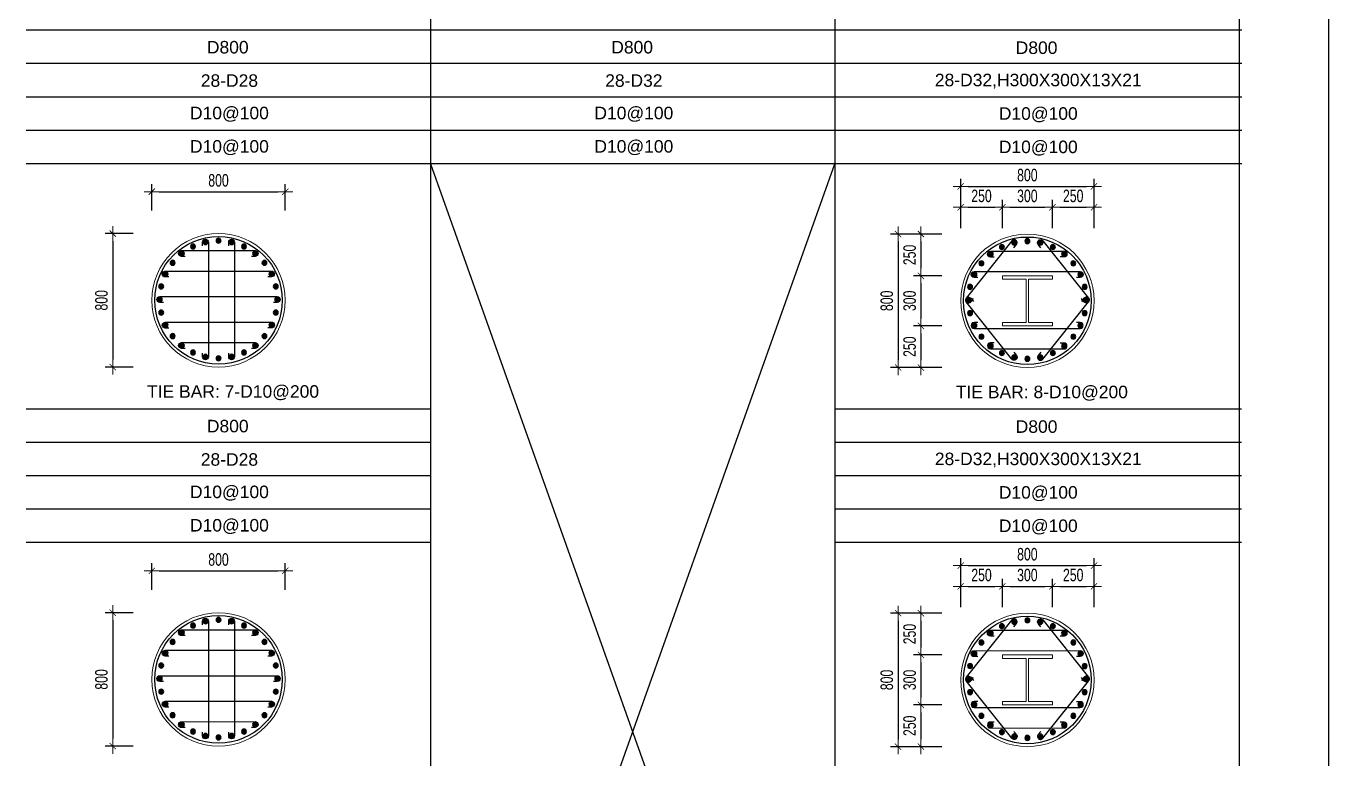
# Model space of a CAD drawing. Header units: millimetres. Extents: x 49323 to 538172, y -39336 to 181761.
# Drawn here: x 514763 to 522579, y 30389 to 34782 of the extents above; entities that cross this region are included whole.
import ezdxf
from ezdxf.enums import TextEntityAlignment as Align

# ---------------------------------------------------------------- set-up
doc = ezdxf.new("R2010")
doc.units = ezdxf.units.MM
doc.linetypes.add('CENTER2', pattern=[1.125, 0.75, -0.125, 0.125, -0.125])
doc.layers.get('Defpoints').update_dxf_attribs({"color": 151, "lineweight": 9})
for name, color, linetype in [('2', 2, 'Continuous'), ('A-ANNO-LEAD', 4, 'Continuous'), ('CEN', 1, 'CENTER2'), ('STL', 3, 'Continuous'), ('TIT1', 3, 'Continuous')]:
    doc.layers.add(name, color=color, linetype=linetype)
doc.layers.add('NDC_S_CONTINUOUS', color=3, linetype='Continuous', lineweight=20)
doc.layers.add('NDC_S_DIM', color=1, linetype='Continuous', lineweight=15)
doc.styles.add('NDC_ARIAL', font='arial.ttf', dxfattribs={"width": 0.85})
doc.styles.add('NDC_DIM', font='', dxfattribs={"width": 0.75})
doc.styles.get('NDC_DIM').set_extended_font_data('Dotum')
doc.dimstyles.new('NDC_dim_30', dxfattribs={"dimscale": 30, "dimtxt": 2.5, "dimasz": 1.5, "dimexe": 1.5, "dimexo": 2.5, "dimgap": 1, "dimtad": 1, "dimdec": 0, "dimzin": 0, "dimdsep": 46, "dimtxsty": 'NDC_DIM', "dimblk": 'DIMMARK', "dimcen": 0.09, "dimdle": 1.2, "dimclrd": 1, "dimclre": 1, "dimclrt": 3, "dimadec": 0, "dimazin": 0, "dimtfac": 1, "dimtdec": 0, "dimtix": 1, "dimtofl": 0, "dimtmove": 0, "dimatfit": 3, "dimfxl": 8, "dimfxlon": 1, "dimtolj": 1, "dimtzin": 0, "dimarcsym": 0})

# ---------------------------------------------------------------- blocks, each defined once
blk = doc.blocks.new('DIMMARK')
at = {"layer": 'NDC_S_DIM', "color": 1}
blk.add_line((-1.5, 0), (1, 0), dxfattribs=at)
at = {"layer": 'NDC_S_DIM', "color": 2, "const_width": 0.1}
blk.add_lwpolyline([(-0.42, -0.42), (0.42, 0.42)], dxfattribs=at)
blk = doc.blocks.new('*D2343')
at = {"layer": 'Defpoints', "color": 0, "ltscale": 40, "transparency": 16777216}
for p in [(516317.1, 33788.9), (515517.1, 33600.6), (516317.1, 33600.6)]:
    blk.add_point(p, dxfattribs=at)
at = {"layer": 'NDC_S_DIM', "color": 1, "lineweight": -2, "ltscale": 40, "transparency": 16777216}
for p, q in [((515517.1, 33675.6), (515517.1, 33833.9)), ((515562.1, 33788.9), (516272.1, 33788.9)), ((516317.1, 33675.6), (516317.1, 33833.9))]:
    blk.add_line(p, q, dxfattribs=at)
at = {"layer": 'NDC_S_DIM', "color": 1, "lineweight": -2, "ltscale": 40, "transparency": 16777216, "xscale": 45, "yscale": 45, "zscale": 45, "rotation": 180}
blk.add_blockref('DIMMARK', (515517.1, 33788.9), dxfattribs=at)
at = {"layer": 'NDC_S_DIM', "color": 1, "lineweight": -2, "ltscale": 40, "transparency": 16777216, "xscale": 45, "yscale": 45, "zscale": 45}
blk.add_blockref('DIMMARK', (516317.1, 33788.9), dxfattribs=at)
at = {"layer": 'NDC_S_DIM', "color": 3, "ltscale": 40, "transparency": 16777216, "insert": (515917.1, 33856.4), "char_height": 75, "attachment_point": 5, "style": 'NDC_DIM'}
blk.add_mtext('\\A1;800', dxfattribs=at)
blk = doc.blocks.new('*D2344')
at = {"layer": 'Defpoints', "color": 0, "ltscale": 40, "transparency": 16777216}
for p in [(515480, 33537.8), (515282.6, 32737.8), (515480, 32737.8)]:
    blk.add_point(p, dxfattribs=at)
at = {"layer": 'NDC_S_DIM', "color": 1, "lineweight": -2, "ltscale": 40, "transparency": 16777216}
for p, q in [((515405, 33537.8), (515237.6, 33537.8)), ((515282.6, 33492.8), (515282.6, 32782.8)), ((515405, 32737.8), (515237.6, 32737.8))]:
    blk.add_line(p, q, dxfattribs=at)
at = {"layer": 'NDC_S_DIM', "color": 1, "lineweight": -2, "ltscale": 40, "transparency": 16777216, "xscale": 45, "yscale": 45, "zscale": 45}
for p, rotation in [((515282.6, 33537.8), 90), ((515282.6, 32737.8), 270)]:
    blk.add_blockref('DIMMARK', p, dxfattribs=dict(at, rotation=rotation))
at = {"layer": 'NDC_S_DIM', "color": 3, "ltscale": 40, "transparency": 16777216, "insert": (515215.1, 33137.8), "char_height": 75, "attachment_point": 5, "rotation": 90, "style": 'NDC_DIM'}
blk.add_mtext('\\A1;800', dxfattribs=at)
blk = doc.blocks.new('8')
at = {"layer": '2'}
blk.add_hatch(color=256, dxfattribs=at).paths.add_polyline_path([(20, 0, 0.386127), (2, 20), (-2, 20, 0.386127), (-20, 0, 1)])
blk.add_circle((0, 0), 20, dxfattribs=at)
blk = doc.blocks.new('5')
at = {"layer": 'CEN', "rotation": 180}
blk.add_blockref('8', (0, 0), dxfattribs=at)
blk = doc.blocks.new('*U2339')
at = {"layer": 'STL', "xscale": -0.75, "yscale": 0.75, "zscale": 0.75, "rotation": 292.5000000000001}
blk.add_blockref('5', (0, 0), dxfattribs=at)
blk = doc.blocks.new('*U2337')
at = {"layer": 'NDC_S_DIM', "color": 0, "linetype": 'ByBlock', "lineweight": -2, "transparency": 16777216}
for p, rotation in [((-25527, 37966), 282.8571428571415), ((-25448.4, 37973.7), 269.9999999999987), ((-25370.1, 37963.8), 257.1428571428559), ((-25669.3, 37900), 308.571428571427), ((-25601.8, 37941), 295.7142857142843), ((-25296, 37936.7), 244.2857142857131), ((-25229.7, 37893.7), 231.4285714285703), ((-25725.9, 37844.9), 321.4285714285699), ((-25174.7, 37837.1), 218.5714285714274), ((-25768.8, 37778.7), 334.2857142857127), ((-25133.6, 37769.7), 205.7142857142847), ((-25796, 37704.6), 347.1428571428555), ((-25108.6, 37694.8), 192.8571428571419), ((-25100.9, 37616.2), 180), ((-25798.2, 37547.7), 12.8571428571428), ((-25110.9, 37537.9), 167.1428571428563), ((-25773.2, 37472.8), 25.71428571428561), ((-25138, 37463.8), 154.2857142857135), ((-25732.1, 37405.4), 38.57142857142841), ((-25677.1, 37348.8), 51.42857142857117), ((-25237.5, 37342.5), 128.5714285714279), ((-25180.9, 37397.6), 141.4285714285707), ((-25610.9, 37305.8), 64.28571428571395), ((-25536.7, 37278.7), 77.14285714285676), ((-25458.4, 37268.7), 89.99999999999955), ((-25379.8, 37276.5), 102.8571428571423), ((-25305, 37301.5), 115.7142857142852)]:
    blk.add_blockref('*U2339', p, dxfattribs=dict(at, rotation=rotation))
blk.add_blockref('*U2339', (-25805.9, 37626.2), dxfattribs=at)
blk = doc.blocks.new('*D2345')
at = {"layer": 'Defpoints', "color": 0, "ltscale": 40, "transparency": 16777216}
for p in [(516317.1, 31516.4), (515517.1, 31328.2), (516317.1, 31328.2)]:
    blk.add_point(p, dxfattribs=at)
at = {"layer": 'NDC_S_DIM', "color": 1, "lineweight": -2, "ltscale": 40, "transparency": 16777216}
for p, q in [((515517.1, 31403.2), (515517.1, 31561.4)), ((515562.1, 31516.4), (516272.1, 31516.4)), ((516317.1, 31403.2), (516317.1, 31561.4))]:
    blk.add_line(p, q, dxfattribs=at)
at = {"layer": 'NDC_S_DIM', "color": 1, "lineweight": -2, "ltscale": 40, "transparency": 16777216, "xscale": 45, "yscale": 45, "zscale": 45, "rotation": 180}
blk.add_blockref('DIMMARK', (515517.1, 31516.4), dxfattribs=at)
at = {"layer": 'NDC_S_DIM', "color": 1, "lineweight": -2, "ltscale": 40, "transparency": 16777216, "xscale": 45, "yscale": 45, "zscale": 45}
blk.add_blockref('DIMMARK', (516317.1, 31516.4), dxfattribs=at)
at = {"layer": 'NDC_S_DIM', "color": 3, "ltscale": 40, "transparency": 16777216, "insert": (515917.1, 31583.9), "char_height": 75, "attachment_point": 5, "style": 'NDC_DIM'}
blk.add_mtext('\\A1;800', dxfattribs=at)
blk = doc.blocks.new('*D2346')
at = {"layer": 'Defpoints', "color": 0, "ltscale": 40, "transparency": 16777216}
for p in [(515480, 31265.3), (515282.6, 30465.3), (515480, 30465.3)]:
    blk.add_point(p, dxfattribs=at)
at = {"layer": 'NDC_S_DIM', "color": 1, "lineweight": -2, "ltscale": 40, "transparency": 16777216}
for p, q in [((515405, 31265.3), (515237.6, 31265.3)), ((515282.6, 31220.3), (515282.6, 30510.3)), ((515405, 30465.3), (515237.6, 30465.3))]:
    blk.add_line(p, q, dxfattribs=at)
at = {"layer": 'NDC_S_DIM', "color": 1, "lineweight": -2, "ltscale": 40, "transparency": 16777216, "xscale": 45, "yscale": 45, "zscale": 45}
for p, rotation in [((515282.6, 31265.3), 90), ((515282.6, 30465.3), 270)]:
    blk.add_blockref('DIMMARK', p, dxfattribs=dict(at, rotation=rotation))
at = {"layer": 'NDC_S_DIM', "color": 3, "ltscale": 40, "transparency": 16777216, "insert": (515215.1, 30865.3), "char_height": 75, "attachment_point": 5, "rotation": 90, "style": 'NDC_DIM'}
blk.add_mtext('\\A1;800', dxfattribs=at)
blk = doc.blocks.new('*U2322')
at = {"layer": 'STL', "xscale": -0.75, "yscale": 0.75, "zscale": 0.75, "rotation": 292.5000000000001}
blk.add_blockref('5', (0, 0), dxfattribs=at)
blk = doc.blocks.new('*U2340')
at = {"layer": 'NDC_S_DIM', "color": 0, "linetype": 'ByBlock', "lineweight": -2, "transparency": 16777216}
for p, rotation in [((-25527, 37966), 282.8571428571415), ((-25448.4, 37973.7), 269.9999999999987), ((-25370.1, 37963.8), 257.1428571428559), ((-25669.3, 37900), 308.571428571427), ((-25601.8, 37941), 295.7142857142843), ((-25296, 37936.7), 244.2857142857131), ((-25229.7, 37893.7), 231.4285714285703), ((-25725.9, 37844.9), 321.4285714285699), ((-25174.7, 37837.1), 218.5714285714274), ((-25768.8, 37778.7), 334.2857142857127), ((-25133.6, 37769.7), 205.7142857142847), ((-25796, 37704.6), 347.1428571428555), ((-25108.6, 37694.8), 192.8571428571419), ((-25100.9, 37616.2), 180), ((-25798.2, 37547.7), 12.8571428571428), ((-25110.9, 37537.9), 167.1428571428563), ((-25773.2, 37472.8), 25.71428571428561), ((-25138, 37463.8), 154.2857142857135), ((-25732.1, 37405.4), 38.57142857142841), ((-25677.1, 37348.8), 51.42857142857117), ((-25237.5, 37342.5), 128.5714285714279), ((-25180.9, 37397.6), 141.4285714285707), ((-25610.9, 37305.8), 64.28571428571395), ((-25536.7, 37278.7), 77.14285714285676), ((-25458.4, 37268.7), 89.99999999999955), ((-25379.8, 37276.5), 102.8571428571423), ((-25305, 37301.5), 115.7142857142852)]:
    blk.add_blockref('*U2322', p, dxfattribs=dict(at, rotation=rotation))
blk.add_blockref('*U2322', (-25805.9, 37626.2), dxfattribs=at)
blk = doc.blocks.new('*D2377')
at = {"layer": 'Defpoints', "color": 0, "ltscale": 40, "transparency": 16777216}
for p in [(521169.3, 31547.9), (520369.3, 31222.9), (521169.3, 31222.9)]:
    blk.add_point(p, dxfattribs=at)
at = {"layer": 'NDC_S_DIM', "color": 1, "lineweight": -2, "ltscale": 40, "transparency": 16777216}
for p, q in [((520369.3, 31307.9), (520369.3, 31592.9)), ((521169.3, 31307.9), (521169.3, 31592.9)), ((520414.3, 31547.9), (521124.3, 31547.9))]:
    blk.add_line(p, q, dxfattribs=at)
at = {"layer": 'NDC_S_DIM', "color": 1, "lineweight": -2, "ltscale": 40, "transparency": 16777216, "xscale": 45, "yscale": 45, "zscale": 45, "rotation": 180}
blk.add_blockref('DIMMARK', (520369.3, 31547.9), dxfattribs=at)
at = {"layer": 'NDC_S_DIM', "color": 1, "lineweight": -2, "ltscale": 40, "transparency": 16777216, "xscale": 45, "yscale": 45, "zscale": 45}
blk.add_blockref('DIMMARK', (521169.3, 31547.9), dxfattribs=at)
at = {"layer": 'NDC_S_DIM', "color": 3, "ltscale": 40, "transparency": 16777216, "insert": (520769.3, 31615.5), "char_height": 75, "attachment_point": 5, "style": 'NDC_DIM'}
blk.add_mtext('\\A1;800', dxfattribs=at)
blk = doc.blocks.new('*D2378')
at = {"layer": 'Defpoints', "color": 0, "ltscale": 40, "transparency": 16777216}
for p in [(520330.7, 31262.3), (519994, 30462.3), (520330.7, 30462.3)]:
    blk.add_point(p, dxfattribs=at)
at = {"layer": 'NDC_S_DIM', "color": 1, "lineweight": -2, "ltscale": 40, "transparency": 16777216}
for p, q in [((520234, 31262.3), (519949, 31262.3)), ((519994, 31217.3), (519994, 30507.3)), ((520234, 30462.3), (519949, 30462.3))]:
    blk.add_line(p, q, dxfattribs=at)
at = {"layer": 'NDC_S_DIM', "color": 1, "lineweight": -2, "ltscale": 40, "transparency": 16777216, "xscale": 45, "yscale": 45, "zscale": 45}
for p, rotation in [((519994, 31262.3), 90), ((519994, 30462.3), 270)]:
    blk.add_blockref('DIMMARK', p, dxfattribs=dict(at, rotation=rotation))
at = {"layer": 'NDC_S_DIM', "color": 3, "ltscale": 40, "transparency": 16777216, "insert": (519926.4, 30862.3), "char_height": 75, "attachment_point": 5, "rotation": 90, "style": 'NDC_DIM'}
blk.add_mtext('\\A1;800', dxfattribs=at)
blk = doc.blocks.new('*U2311')
at = {"layer": 'STL', "xscale": -0.75, "yscale": 0.75, "zscale": 0.75, "rotation": 292.5000000000001}
blk.add_blockref('5', (0, 0), dxfattribs=at)
blk = doc.blocks.new('*U2310')
at = {"layer": 'NDC_S_DIM', "color": 0, "linetype": 'ByBlock', "lineweight": -2, "transparency": 16777216}
for p, rotation in [((-25527, 37966), 282.8571428571415), ((-25448.4, 37973.7), 269.9999999999987), ((-25370.1, 37963.8), 257.1428571428559), ((-25669.3, 37900), 308.571428571427), ((-25601.8, 37941), 295.7142857142843), ((-25296, 37936.7), 244.2857142857131), ((-25229.7, 37893.7), 231.4285714285703), ((-25725.9, 37844.9), 321.4285714285699), ((-25174.7, 37837.1), 218.5714285714274), ((-25768.8, 37778.7), 334.2857142857127), ((-25133.6, 37769.7), 205.7142857142847), ((-25796, 37704.6), 347.1428571428555), ((-25108.6, 37694.8), 192.8571428571419), ((-25100.9, 37616.2), 180), ((-25798.2, 37547.7), 12.8571428571428), ((-25110.9, 37537.9), 167.1428571428563), ((-25773.2, 37472.8), 25.71428571428561), ((-25138, 37463.8), 154.2857142857135), ((-25732.1, 37405.4), 38.57142857142841), ((-25677.1, 37348.8), 51.42857142857117), ((-25237.5, 37342.5), 128.5714285714279), ((-25180.9, 37397.6), 141.4285714285707), ((-25610.9, 37305.8), 64.28571428571395), ((-25536.7, 37278.7), 77.14285714285676), ((-25458.4, 37268.7), 89.99999999999955), ((-25379.8, 37276.5), 102.8571428571423), ((-25305, 37301.5), 115.7142857142852)]:
    blk.add_blockref('*U2311', p, dxfattribs=dict(at, rotation=rotation))
blk.add_blockref('*U2311', (-25805.9, 37626.2), dxfattribs=at)
blk = doc.blocks.new('*D2379')
at = {"layer": 'Defpoints', "color": 0, "ltscale": 40, "transparency": 16777216}
for p in [(520619.3, 31423.3), (520369.3, 31222.9), (520619.3, 31222.9)]:
    blk.add_point(p, dxfattribs=at)
at = {"layer": 'NDC_S_DIM', "color": 1, "lineweight": -2, "ltscale": 40, "transparency": 16777216}
for p, q in [((520369.3, 31297.9), (520369.3, 31468.3)), ((520414.3, 31423.3), (520574.3, 31423.3)), ((520619.3, 31297.9), (520619.3, 31468.3))]:
    blk.add_line(p, q, dxfattribs=at)
at = {"layer": 'NDC_S_DIM', "color": 1, "lineweight": -2, "ltscale": 40, "transparency": 16777216, "xscale": 45, "yscale": 45, "zscale": 45, "rotation": 180}
blk.add_blockref('DIMMARK', (520369.3, 31423.3), dxfattribs=at)
at = {"layer": 'NDC_S_DIM', "color": 1, "lineweight": -2, "ltscale": 40, "transparency": 16777216, "xscale": 45, "yscale": 45, "zscale": 45}
blk.add_blockref('DIMMARK', (520619.3, 31423.3), dxfattribs=at)
at = {"layer": 'NDC_S_DIM', "color": 3, "ltscale": 40, "transparency": 16777216, "insert": (520494.3, 31490.8), "char_height": 75, "attachment_point": 5, "style": 'NDC_DIM'}
blk.add_mtext('\\A1;250', dxfattribs=at)
blk = doc.blocks.new('*D2380')
at = {"layer": 'Defpoints', "color": 0, "ltscale": 40, "transparency": 16777216}
for p in [(520919.3, 31423.3), (520619.3, 31222.9), (520919.3, 31222.9)]:
    blk.add_point(p, dxfattribs=at)
at = {"layer": 'NDC_S_DIM', "color": 1, "lineweight": -2, "ltscale": 40, "transparency": 16777216}
for p, q in [((520619.3, 31297.9), (520619.3, 31468.3)), ((520664.3, 31423.3), (520874.3, 31423.3)), ((520919.3, 31297.9), (520919.3, 31468.3))]:
    blk.add_line(p, q, dxfattribs=at)
at = {"layer": 'NDC_S_DIM', "color": 1, "lineweight": -2, "ltscale": 40, "transparency": 16777216, "xscale": 45, "yscale": 45, "zscale": 45, "rotation": 180}
blk.add_blockref('DIMMARK', (520619.3, 31423.3), dxfattribs=at)
at = {"layer": 'NDC_S_DIM', "color": 1, "lineweight": -2, "ltscale": 40, "transparency": 16777216, "xscale": 45, "yscale": 45, "zscale": 45}
blk.add_blockref('DIMMARK', (520919.3, 31423.3), dxfattribs=at)
at = {"layer": 'NDC_S_DIM', "color": 3, "ltscale": 40, "transparency": 16777216, "insert": (520769.3, 31490.8), "char_height": 75, "attachment_point": 5, "style": 'NDC_DIM'}
blk.add_mtext('\\A1;300', dxfattribs=at)
blk = doc.blocks.new('*D2381')
at = {"layer": 'Defpoints', "color": 0, "ltscale": 40, "transparency": 16777216}
for p in [(521169.3, 31423.3), (520919.3, 31222.9), (521169.3, 31222.9)]:
    blk.add_point(p, dxfattribs=at)
at = {"layer": 'NDC_S_DIM', "color": 1, "lineweight": -2, "ltscale": 40, "transparency": 16777216}
for p, q in [((520919.3, 31297.9), (520919.3, 31468.3)), ((520964.3, 31423.3), (521124.3, 31423.3)), ((521169.3, 31297.9), (521169.3, 31468.3))]:
    blk.add_line(p, q, dxfattribs=at)
at = {"layer": 'NDC_S_DIM', "color": 1, "lineweight": -2, "ltscale": 40, "transparency": 16777216, "xscale": 45, "yscale": 45, "zscale": 45, "rotation": 180}
blk.add_blockref('DIMMARK', (520919.3, 31423.3), dxfattribs=at)
at = {"layer": 'NDC_S_DIM', "color": 1, "lineweight": -2, "ltscale": 40, "transparency": 16777216, "xscale": 45, "yscale": 45, "zscale": 45}
blk.add_blockref('DIMMARK', (521169.3, 31423.3), dxfattribs=at)
at = {"layer": 'NDC_S_DIM', "color": 3, "ltscale": 40, "transparency": 16777216, "insert": (521044.3, 31490.8), "char_height": 75, "attachment_point": 5, "style": 'NDC_DIM'}
blk.add_mtext('\\A1;250', dxfattribs=at)
blk = doc.blocks.new('*D2382')
at = {"layer": 'Defpoints', "color": 0, "ltscale": 40, "transparency": 16777216}
for p in [(520330.7, 31262.3), (520130.8, 31012.3), (520330.7, 31012.3)]:
    blk.add_point(p, dxfattribs=at)
at = {"layer": 'NDC_S_DIM', "color": 1, "lineweight": -2, "ltscale": 40, "transparency": 16777216}
for p, q in [((520255.7, 31262.3), (520085.8, 31262.3)), ((520130.8, 31217.3), (520130.8, 31057.3)), ((520255.7, 31012.3), (520085.8, 31012.3))]:
    blk.add_line(p, q, dxfattribs=at)
at = {"layer": 'NDC_S_DIM', "color": 1, "lineweight": -2, "ltscale": 40, "transparency": 16777216, "xscale": 45, "yscale": 45, "zscale": 45}
for p, rotation in [((520130.8, 31262.3), 90), ((520130.8, 31012.3), 270)]:
    blk.add_blockref('DIMMARK', p, dxfattribs=dict(at, rotation=rotation))
at = {"layer": 'NDC_S_DIM', "color": 3, "ltscale": 40, "transparency": 16777216, "insert": (520063.3, 31137.3), "char_height": 75, "attachment_point": 5, "rotation": 90, "style": 'NDC_DIM'}
blk.add_mtext('\\A1;250', dxfattribs=at)
blk = doc.blocks.new('*D2383')
at = {"layer": 'Defpoints', "color": 0, "ltscale": 40, "transparency": 16777216}
for p in [(520330.7, 31012.3), (520130.8, 30712.3), (520330.7, 30712.3)]:
    blk.add_point(p, dxfattribs=at)
at = {"layer": 'NDC_S_DIM', "color": 1, "lineweight": -2, "ltscale": 40, "transparency": 16777216}
for p, q in [((520255.7, 31012.3), (520085.8, 31012.3)), ((520130.8, 30967.3), (520130.8, 30757.3)), ((520255.7, 30712.3), (520085.8, 30712.3))]:
    blk.add_line(p, q, dxfattribs=at)
at = {"layer": 'NDC_S_DIM', "color": 1, "lineweight": -2, "ltscale": 40, "transparency": 16777216, "xscale": 45, "yscale": 45, "zscale": 45}
for p, rotation in [((520130.8, 31012.3), 90), ((520130.8, 30712.3), 270)]:
    blk.add_blockref('DIMMARK', p, dxfattribs=dict(at, rotation=rotation))
at = {"layer": 'NDC_S_DIM', "color": 3, "ltscale": 40, "transparency": 16777216, "insert": (520063.3, 30862.3), "char_height": 75, "attachment_point": 5, "rotation": 90, "style": 'NDC_DIM'}
blk.add_mtext('\\A1;300', dxfattribs=at)
blk = doc.blocks.new('*D2384')
at = {"layer": 'Defpoints', "color": 0, "ltscale": 40, "transparency": 16777216}
for p in [(520330.7, 30712.3), (520130.8, 30462.3), (520330.7, 30462.3)]:
    blk.add_point(p, dxfattribs=at)
at = {"layer": 'NDC_S_DIM', "color": 1, "lineweight": -2, "ltscale": 40, "transparency": 16777216}
for p, q in [((520255.7, 30712.3), (520085.8, 30712.3)), ((520130.8, 30667.3), (520130.8, 30507.3)), ((520255.7, 30462.3), (520085.8, 30462.3))]:
    blk.add_line(p, q, dxfattribs=at)
at = {"layer": 'NDC_S_DIM', "color": 1, "lineweight": -2, "ltscale": 40, "transparency": 16777216, "xscale": 45, "yscale": 45, "zscale": 45}
for p, rotation in [((520130.8, 30712.3), 90), ((520130.8, 30462.3), 270)]:
    blk.add_blockref('DIMMARK', p, dxfattribs=dict(at, rotation=rotation))
at = {"layer": 'NDC_S_DIM', "color": 3, "ltscale": 40, "transparency": 16777216, "insert": (520063.3, 30587.3), "char_height": 75, "attachment_point": 5, "rotation": 90, "style": 'NDC_DIM'}
blk.add_mtext('\\A1;250', dxfattribs=at)
blk = doc.blocks.new('*D2385')
at = {"layer": 'Defpoints', "color": 0, "ltscale": 40, "transparency": 16777216}
for p in [(521169.3, 33820.4), (520369.3, 33495.3), (521169.3, 33495.3)]:
    blk.add_point(p, dxfattribs=at)
at = {"layer": 'NDC_S_DIM', "color": 1, "lineweight": -2, "ltscale": 40, "transparency": 16777216}
for p, q in [((520369.3, 33580.4), (520369.3, 33865.4)), ((521169.3, 33580.4), (521169.3, 33865.4)), ((520414.3, 33820.4), (521124.3, 33820.4))]:
    blk.add_line(p, q, dxfattribs=at)
at = {"layer": 'NDC_S_DIM', "color": 1, "lineweight": -2, "ltscale": 40, "transparency": 16777216, "xscale": 45, "yscale": 45, "zscale": 45, "rotation": 180}
blk.add_blockref('DIMMARK', (520369.3, 33820.4), dxfattribs=at)
at = {"layer": 'NDC_S_DIM', "color": 1, "lineweight": -2, "ltscale": 40, "transparency": 16777216, "xscale": 45, "yscale": 45, "zscale": 45}
blk.add_blockref('DIMMARK', (521169.3, 33820.4), dxfattribs=at)
at = {"layer": 'NDC_S_DIM', "color": 3, "ltscale": 40, "transparency": 16777216, "insert": (520769.3, 33888), "char_height": 75, "attachment_point": 5, "style": 'NDC_DIM'}
blk.add_mtext('\\A1;800', dxfattribs=at)
blk = doc.blocks.new('*D2386')
at = {"layer": 'Defpoints', "color": 0, "ltscale": 40, "transparency": 16777216}
for p in [(520330.7, 33534.8), (519994, 32734.8), (520330.7, 32734.8)]:
    blk.add_point(p, dxfattribs=at)
at = {"layer": 'NDC_S_DIM', "color": 1, "lineweight": -2, "ltscale": 40, "transparency": 16777216}
for p, q in [((520234, 33534.8), (519949, 33534.8)), ((519994, 33489.8), (519994, 32779.8)), ((520234, 32734.8), (519949, 32734.8))]:
    blk.add_line(p, q, dxfattribs=at)
at = {"layer": 'NDC_S_DIM', "color": 1, "lineweight": -2, "ltscale": 40, "transparency": 16777216, "xscale": 45, "yscale": 45, "zscale": 45}
for p, rotation in [((519994, 33534.8), 90), ((519994, 32734.8), 270)]:
    blk.add_blockref('DIMMARK', p, dxfattribs=dict(at, rotation=rotation))
at = {"layer": 'NDC_S_DIM', "color": 3, "ltscale": 40, "transparency": 16777216, "insert": (519926.4, 33134.8), "char_height": 75, "attachment_point": 5, "rotation": 90, "style": 'NDC_DIM'}
blk.add_mtext('\\A1;800', dxfattribs=at)
blk = doc.blocks.new('*U2313')
at = {"layer": 'STL', "xscale": -0.75, "yscale": 0.75, "zscale": 0.75, "rotation": 292.5000000000001}
blk.add_blockref('5', (0, 0), dxfattribs=at)
blk = doc.blocks.new('*U2312')
at = {"layer": 'NDC_S_DIM', "color": 0, "linetype": 'ByBlock', "lineweight": -2, "transparency": 16777216}
for p, rotation in [((-25527, 37966), 282.8571428571415), ((-25448.4, 37973.7), 269.9999999999987), ((-25370.1, 37963.8), 257.1428571428559), ((-25669.3, 37900), 308.571428571427), ((-25601.8, 37941), 295.7142857142843), ((-25296, 37936.7), 244.2857142857131), ((-25229.7, 37893.7), 231.4285714285703), ((-25725.9, 37844.9), 321.4285714285699), ((-25174.7, 37837.1), 218.5714285714274), ((-25768.8, 37778.7), 334.2857142857127), ((-25133.6, 37769.7), 205.7142857142847), ((-25796, 37704.6), 347.1428571428555), ((-25108.6, 37694.8), 192.8571428571419), ((-25100.9, 37616.2), 180), ((-25798.2, 37547.7), 12.8571428571428), ((-25110.9, 37537.9), 167.1428571428563), ((-25773.2, 37472.8), 25.71428571428561), ((-25138, 37463.8), 154.2857142857135), ((-25732.1, 37405.4), 38.57142857142841), ((-25677.1, 37348.8), 51.42857142857117), ((-25237.5, 37342.5), 128.5714285714279), ((-25180.9, 37397.6), 141.4285714285707), ((-25610.9, 37305.8), 64.28571428571395), ((-25536.7, 37278.7), 77.14285714285676), ((-25458.4, 37268.7), 89.99999999999955), ((-25379.8, 37276.5), 102.8571428571423), ((-25305, 37301.5), 115.7142857142852)]:
    blk.add_blockref('*U2313', p, dxfattribs=dict(at, rotation=rotation))
blk.add_blockref('*U2313', (-25805.9, 37626.2), dxfattribs=at)
blk = doc.blocks.new('*D2387')
at = {"layer": 'Defpoints', "color": 0, "ltscale": 40, "transparency": 16777216}
for p in [(520619.3, 33695.7), (520369.3, 33495.3), (520619.3, 33495.3)]:
    blk.add_point(p, dxfattribs=at)
at = {"layer": 'NDC_S_DIM', "color": 1, "lineweight": -2, "ltscale": 40, "transparency": 16777216}
for p, q in [((520369.3, 33570.3), (520369.3, 33740.7)), ((520414.3, 33695.7), (520574.3, 33695.7)), ((520619.3, 33570.3), (520619.3, 33740.7))]:
    blk.add_line(p, q, dxfattribs=at)
at = {"layer": 'NDC_S_DIM', "color": 1, "lineweight": -2, "ltscale": 40, "transparency": 16777216, "xscale": 45, "yscale": 45, "zscale": 45, "rotation": 180}
blk.add_blockref('DIMMARK', (520369.3, 33695.7), dxfattribs=at)
at = {"layer": 'NDC_S_DIM', "color": 1, "lineweight": -2, "ltscale": 40, "transparency": 16777216, "xscale": 45, "yscale": 45, "zscale": 45}
blk.add_blockref('DIMMARK', (520619.3, 33695.7), dxfattribs=at)
at = {"layer": 'NDC_S_DIM', "color": 3, "ltscale": 40, "transparency": 16777216, "insert": (520494.3, 33763.3), "char_height": 75, "attachment_point": 5, "style": 'NDC_DIM'}
blk.add_mtext('\\A1;250', dxfattribs=at)
blk = doc.blocks.new('*D2388')
at = {"layer": 'Defpoints', "color": 0, "ltscale": 40, "transparency": 16777216}
for p in [(520919.3, 33695.7), (520619.3, 33495.3), (520919.3, 33495.3)]:
    blk.add_point(p, dxfattribs=at)
at = {"layer": 'NDC_S_DIM', "color": 1, "lineweight": -2, "ltscale": 40, "transparency": 16777216}
for p, q in [((520619.3, 33570.3), (520619.3, 33740.7)), ((520664.3, 33695.7), (520874.3, 33695.7)), ((520919.3, 33570.3), (520919.3, 33740.7))]:
    blk.add_line(p, q, dxfattribs=at)
at = {"layer": 'NDC_S_DIM', "color": 1, "lineweight": -2, "ltscale": 40, "transparency": 16777216, "xscale": 45, "yscale": 45, "zscale": 45, "rotation": 180}
blk.add_blockref('DIMMARK', (520619.3, 33695.7), dxfattribs=at)
at = {"layer": 'NDC_S_DIM', "color": 1, "lineweight": -2, "ltscale": 40, "transparency": 16777216, "xscale": 45, "yscale": 45, "zscale": 45}
blk.add_blockref('DIMMARK', (520919.3, 33695.7), dxfattribs=at)
at = {"layer": 'NDC_S_DIM', "color": 3, "ltscale": 40, "transparency": 16777216, "insert": (520769.3, 33763.3), "char_height": 75, "attachment_point": 5, "style": 'NDC_DIM'}
blk.add_mtext('\\A1;300', dxfattribs=at)
blk = doc.blocks.new('*D2389')
at = {"layer": 'Defpoints', "color": 0, "ltscale": 40, "transparency": 16777216}
for p in [(521169.3, 33695.7), (520919.3, 33495.3), (521169.3, 33495.3)]:
    blk.add_point(p, dxfattribs=at)
at = {"layer": 'NDC_S_DIM', "color": 1, "lineweight": -2, "ltscale": 40, "transparency": 16777216}
for p, q in [((520919.3, 33570.3), (520919.3, 33740.7)), ((520964.3, 33695.7), (521124.3, 33695.7)), ((521169.3, 33570.3), (521169.3, 33740.7))]:
    blk.add_line(p, q, dxfattribs=at)
at = {"layer": 'NDC_S_DIM', "color": 1, "lineweight": -2, "ltscale": 40, "transparency": 16777216, "xscale": 45, "yscale": 45, "zscale": 45, "rotation": 180}
blk.add_blockref('DIMMARK', (520919.3, 33695.7), dxfattribs=at)
at = {"layer": 'NDC_S_DIM', "color": 1, "lineweight": -2, "ltscale": 40, "transparency": 16777216, "xscale": 45, "yscale": 45, "zscale": 45}
blk.add_blockref('DIMMARK', (521169.3, 33695.7), dxfattribs=at)
at = {"layer": 'NDC_S_DIM', "color": 3, "ltscale": 40, "transparency": 16777216, "insert": (521044.3, 33763.3), "char_height": 75, "attachment_point": 5, "style": 'NDC_DIM'}
blk.add_mtext('\\A1;250', dxfattribs=at)
blk = doc.blocks.new('*D2390')
at = {"layer": 'Defpoints', "color": 0, "ltscale": 40, "transparency": 16777216}
for p in [(520330.7, 33534.8), (520130.8, 33284.8), (520330.7, 33284.8)]:
    blk.add_point(p, dxfattribs=at)
at = {"layer": 'NDC_S_DIM', "color": 1, "lineweight": -2, "ltscale": 40, "transparency": 16777216}
for p, q in [((520255.7, 33534.8), (520085.8, 33534.8)), ((520130.8, 33489.8), (520130.8, 33329.8)), ((520255.7, 33284.8), (520085.8, 33284.8))]:
    blk.add_line(p, q, dxfattribs=at)
at = {"layer": 'NDC_S_DIM', "color": 1, "lineweight": -2, "ltscale": 40, "transparency": 16777216, "xscale": 45, "yscale": 45, "zscale": 45}
for p, rotation in [((520130.8, 33534.8), 90), ((520130.8, 33284.8), 270)]:
    blk.add_blockref('DIMMARK', p, dxfattribs=dict(at, rotation=rotation))
at = {"layer": 'NDC_S_DIM', "color": 3, "ltscale": 40, "transparency": 16777216, "insert": (520063.3, 33409.8), "char_height": 75, "attachment_point": 5, "rotation": 90, "style": 'NDC_DIM'}
blk.add_mtext('\\A1;250', dxfattribs=at)
blk = doc.blocks.new('*D2391')
at = {"layer": 'Defpoints', "color": 0, "ltscale": 40, "transparency": 16777216}
for p in [(520330.7, 33284.8), (520130.8, 32984.8), (520330.7, 32984.8)]:
    blk.add_point(p, dxfattribs=at)
at = {"layer": 'NDC_S_DIM', "color": 1, "lineweight": -2, "ltscale": 40, "transparency": 16777216}
for p, q in [((520255.7, 33284.8), (520085.8, 33284.8)), ((520130.8, 33239.8), (520130.8, 33029.8)), ((520255.7, 32984.8), (520085.8, 32984.8))]:
    blk.add_line(p, q, dxfattribs=at)
at = {"layer": 'NDC_S_DIM', "color": 1, "lineweight": -2, "ltscale": 40, "transparency": 16777216, "xscale": 45, "yscale": 45, "zscale": 45}
for p, rotation in [((520130.8, 33284.8), 90), ((520130.8, 32984.8), 270)]:
    blk.add_blockref('DIMMARK', p, dxfattribs=dict(at, rotation=rotation))
at = {"layer": 'NDC_S_DIM', "color": 3, "ltscale": 40, "transparency": 16777216, "insert": (520063.3, 33134.8), "char_height": 75, "attachment_point": 5, "rotation": 90, "style": 'NDC_DIM'}
blk.add_mtext('\\A1;300', dxfattribs=at)
blk = doc.blocks.new('*D2392')
at = {"layer": 'Defpoints', "color": 0, "ltscale": 40, "transparency": 16777216}
for p in [(520330.7, 32984.8), (520130.8, 32734.8), (520330.7, 32734.8)]:
    blk.add_point(p, dxfattribs=at)
at = {"layer": 'NDC_S_DIM', "color": 1, "lineweight": -2, "ltscale": 40, "transparency": 16777216}
for p, q in [((520255.7, 32984.8), (520085.8, 32984.8)), ((520130.8, 32939.8), (520130.8, 32779.8)), ((520255.7, 32734.8), (520085.8, 32734.8))]:
    blk.add_line(p, q, dxfattribs=at)
at = {"layer": 'NDC_S_DIM', "color": 1, "lineweight": -2, "ltscale": 40, "transparency": 16777216, "xscale": 45, "yscale": 45, "zscale": 45}
for p, rotation in [((520130.8, 32984.8), 90), ((520130.8, 32734.8), 270)]:
    blk.add_blockref('DIMMARK', p, dxfattribs=dict(at, rotation=rotation))
at = {"layer": 'NDC_S_DIM', "color": 3, "ltscale": 40, "transparency": 16777216, "insert": (520063.3, 32859.8), "char_height": 75, "attachment_point": 5, "rotation": 90, "style": 'NDC_DIM'}
blk.add_mtext('\\A1;250', dxfattribs=at)

msp = doc.modelspace()

# ---------------------------------------------------------------- linework, layer by layer
at = {"layer": '2', "elevation": 0}
for points in [[(515821.2, 33464.3), (515821.2, 33486.5, -1), (515856.2, 33486.5), (515856.2, 32799.1, -1), (515821.2, 32799.1), (515821.2, 32821.2)], [(515978.1, 33464.3), (515978.1, 33486.5, -1), (516013.1, 33486.5), (516013.1, 32799.1, -1), (515978.1, 32799.1), (515978.1, 32821.2)], [(515717.3, 33400.4), (515695.2, 33400.4, -1), (515695.2, 33435.4), (516137, 33435.9, -1), (516137, 33400.9), (516114.8, 33400.9)], [(520569.5, 33397.4), (520547.4, 33397.4, -1), (520547.4, 33432.4), (520989.2, 33432.9, -1), (520989.2, 33397.9), (520967, 33397.9)], [(515619.5, 33277.8), (515597.4, 33277.8, -1), (515597.4, 33312.8), (516234.8, 33313.3, -1), (516234.8, 33278.2), (516212.7, 33278.2)], [(520471.7, 33274.7), (520449.6, 33274.7, -1), (520449.6, 33309.8), (521087, 33310.2, -1), (521087, 33275.2), (521064.8, 33275.2)], [(515586.8, 33125.3), (515564.6, 33125.3, -1), (515564.6, 33160.3), (516269.6, 33160.3, -1), (516269.6, 33125.3), (516247.5, 33125.3)], [(515619.5, 32971.8), (515597.4, 32971.8, -1), (515597.4, 33006.9), (516234.8, 33007.3, -1), (516234.8, 32972.3), (516212.7, 32972.3)], [(520471.7, 33004.8), (520449.6, 33004.8, 1), (520449.6, 32969.8), (521087, 32969.3, 1), (521087, 33004.3), (521064.8, 33004.3)], [(515717.3, 32849.2), (515695.2, 32849.2, -1), (515695.2, 32884.2), (516137, 32884.7, -1), (516137, 32849.7), (516114.8, 32849.7)], [(520569.5, 32882.1), (520547.4, 32882.1, 1), (520547.4, 32847.1), (520989.2, 32846.6, 1), (520989.2, 32881.7), (520967, 32881.7)], [(515821.2, 31191.9), (515821.2, 31214, -1), (515856.2, 31214), (515856.2, 30526.6, -1), (515821.2, 30526.6), (515821.2, 30548.8)], [(515978.1, 31191.9), (515978.1, 31214, -1), (516013.1, 31214), (516013.1, 30526.6, -1), (515978.1, 30526.6), (515978.1, 30548.8)], [(515717.3, 31128), (515695.2, 31128, -1), (515695.2, 31163), (516137, 31163.5, -1), (516137, 31128.4), (516114.8, 31128.4)], [(520569.5, 31124.9), (520547.4, 31124.9, -1), (520547.4, 31160), (520989.2, 31160.4, -1), (520989.2, 31125.4), (520967, 31125.4)], [(515619.5, 31005.3), (515597.4, 31005.3, -1), (515597.4, 31040.3), (516234.8, 31040.8, -1), (516234.8, 31005.8), (516212.7, 31005.8)], [(520471.7, 31002.3), (520449.6, 31002.3, -1), (520449.6, 31037.3), (521087, 31037.8, -1), (521087, 31002.8), (521064.8, 31002.8)], [(515586.8, 30852.8), (515564.6, 30852.8, -1), (515564.6, 30887.8), (516269.6, 30887.8, -1), (516269.6, 30852.8), (516247.5, 30852.8)], [(515619.5, 30699.4), (515597.4, 30699.4, -1), (515597.4, 30734.4), (516234.8, 30734.9, -1), (516234.8, 30699.9), (516212.7, 30699.9)], [(520471.7, 30732.3), (520449.6, 30732.3, 1), (520449.6, 30697.3), (521087, 30696.8, 1), (521087, 30731.9), (521064.8, 30731.9)], [(515717.3, 30576.7), (515695.2, 30576.7, -1), (515695.2, 30611.7), (516137, 30612.2, -1), (516137, 30577.2), (516114.8, 30577.2)], [(520569.5, 30609.7), (520547.4, 30609.7, 1), (520547.4, 30574.7), (520989.2, 30574.2, 1), (520989.2, 30609.2), (520967, 30609.2)]]:
    msp.add_lwpolyline(points, format="xyb", dxfattribs=at)
at = {"layer": '2'}
for points in [[(520688.9, 33453.1), (520704.6, 33472.6, 1), (520677.2, 33494.4), (520403.1, 33150.7, 1), (520430.5, 33128.9), (520446, 33148.5)], [(520849.9, 33453.2), (520834.2, 33472.7, -1), (520861.5, 33494.5), (521136.1, 33151.2, -1), (521108.8, 33129.4), (521093.2, 33149)], [(520688.9, 32826.5), (520704.6, 32807, -1), (520677.2, 32785.2), (520403.1, 33128.9, -1), (520430.5, 33150.7), (520446, 33131.1)], [(520849.9, 32826.3), (520834.2, 32806.9, 1), (520861.5, 32785), (521136.1, 33128.3, 1), (521108.8, 33150.2), (521093.2, 33130.6)], [(520688.9, 31180.6), (520704.6, 31200.1, 1), (520677.2, 31221.9), (520403.1, 30878.2, 1), (520430.5, 30856.4), (520446, 30876)], [(520849.9, 31180.7), (520834.2, 31200.2, -1), (520861.5, 31222.1), (521136.1, 30878.8, -1), (521108.8, 30856.9), (521093.2, 30876.5)], [(520688.9, 30554), (520704.6, 30534.5, -1), (520677.2, 30512.7), (520403.1, 30856.4, -1), (520430.5, 30878.2), (520446, 30858.6)], [(520849.9, 30553.9), (520834.2, 30534.4, 1), (520861.5, 30512.6), (521136.1, 30855.8, 1), (521108.8, 30877.7), (521093.2, 30858.1)]]:
    msp.add_lwpolyline(points, format="xyb", dxfattribs=at)
at = {"layer": '2', "lineweight": -2, "ltscale": 1000}
for centre in [(515917.1, 33137.8), (520769.3, 33134.8), (515917.1, 30865.3), (520769.3, 30862.3)]:
    msp.add_circle(centre, 382.5, dxfattribs=at)
at = {"layer": 'A-ANNO-LEAD'}
msp.add_lwpolyline([(501243.6, 22650.2), (522578.5, 22637.1), (522578.5, 39257.1), (501243.6, 39270.2)], close=True, dxfattribs=at)
at = {"layer": 'NDC_S_CONTINUOUS', "ltscale": 40}
for points in [[(520775.8, 33005.8), (520775.8, 33263.8), (520919.3, 33263.8), (520919.3, 33284.8), (520619.3, 33284.8), (520619.3, 33263.8), (520762.8, 33263.8), (520762.8, 33005.8), (520619.3, 33005.8), (520619.3, 32984.8), (520919.3, 32984.8), (520919.3, 33005.8)], [(520775.8, 30733.3), (520775.8, 30991.3), (520919.3, 30991.3), (520919.3, 31012.3), (520619.3, 31012.3), (520619.3, 30991.3), (520762.8, 30991.3), (520762.8, 30733.3), (520619.3, 30733.3), (520619.3, 30712.3), (520919.3, 30712.3), (520919.3, 30733.3)]]:
    msp.add_lwpolyline(points, close=True, dxfattribs=at)
at = {"layer": 'NDC_S_CONTINUOUS', "ltscale": 70}
for centre in [(515917.1, 33137.8), (520769.3, 33134.8), (515917.1, 30865.3), (520769.3, 30862.3)]:
    msp.add_circle(centre, 400, dxfattribs=at)
at = {"layer": 'TIT1'}
for p, q in [((517188.7, 36467.4), (517188.7, 27143.4)), ((517188.7, 36467.4), (517188.7, 27143.4)), ((519614.8, 36467.4), (519614.8, 27143.4)), ((519614.8, 36467.4), (519614.8, 27143.4)), ((522040.9, 36467.4), (522040.9, 27143.4)), ((522040.9, 36467.4), (522040.9, 27143.4)), ((522040.9, 36467.4), (522040.9, 27143.4)), ((522040.9, 36467.4), (522040.9, 27143.4)), ((522040.9, 33956.3), (514762.6, 33956.3)), ((522056, 33956.3), (522040.9, 33956.3)), ((522056, 33956.3), (522040.9, 33956.3)), ((517188.7, 31685.3), (514762.6, 31685.3)), ((517188.7, 31685.3), (514762.6, 31685.3)), ((522040.9, 31685.3), (519614.8, 31685.3)), ((522040.9, 31685.3), (519614.8, 31685.3)), ((522054.6, 31685.3), (522040.9, 31685.3)), ((522054.6, 31685.3), (522040.9, 31685.3))]:
    msp.add_line(p, q, dxfattribs=at)
at = {"layer": 'TIT1', "color": 8}
for p, q in [((522040.9, 34756.3), (514762.6, 34756.3)), ((522056, 34756.3), (522040.9, 34756.3)), ((522056, 34756.3), (522040.9, 34756.3)), ((522040.9, 34556.3), (514762.6, 34556.3)), ((522056, 34556.3), (522040.9, 34556.3)), ((522056, 34556.3), (522040.9, 34556.3)), ((522040.9, 34356.3), (514762.6, 34356.3)), ((522056, 34356.3), (522040.9, 34356.3)), ((522056, 34356.3), (522040.9, 34356.3)), ((522040.9, 34156.3), (514762.6, 34156.3)), ((522056, 34156.3), (522040.9, 34156.3)), ((522056, 34156.3), (522040.9, 34156.3)), ((517188.7, 33956.3), (519614.8, 27143.4)), ((517188.7, 27143.4), (519614.8, 33956.3)), ((517188.7, 32485.3), (514762.6, 32485.3)), ((522040.9, 32485.3), (519614.8, 32485.3)), ((522054.6, 32485.3), (522040.9, 32485.3)), ((522054.6, 32485.3), (522040.9, 32485.3)), ((517188.7, 32285.3), (514762.6, 32285.3)), ((522040.9, 32285.3), (519614.8, 32285.3)), ((522054.6, 32285.3), (522040.9, 32285.3)), ((522054.6, 32285.3), (522040.9, 32285.3)), ((517188.7, 32085.3), (514762.6, 32085.3)), ((522040.9, 32085.3), (519614.8, 32085.3)), ((522054.6, 32085.3), (522040.9, 32085.3)), ((522054.6, 32085.3), (522040.9, 32085.3)), ((517188.7, 31885.3), (514762.6, 31885.3)), ((522040.9, 31885.3), (519614.8, 31885.3)), ((522054.6, 31885.3), (522040.9, 31885.3)), ((522054.6, 31885.3), (522040.9, 31885.3))]:
    msp.add_line(p, q, dxfattribs=at)

# ---------------------------------------------------------------- block references
at = {"layer": 'NDC_S_DIM', "rotation": 0.8126515942541631}
for name, p in [('*U2337', (541901.6, -4113.7)), ('*U2312', (546753.8, -4116.7)), ('*U2340', (541901.6, -6386.1)), ('*U2310', (546753.8, -6389.2))]:
    msp.add_blockref(name, p, dxfattribs=at)

# ---------------------------------------------------------------- texts
at = {"layer": 'TIT1', "style": 'NDC_ARIAL'}
for s, p in [('D800', (515972.5, 34655)), ('D800', (518398.6, 34655)), ('D800', (520824.7, 34652)), ('28-D28', (515982.6, 34455)), ('28-D32', (518408.7, 34455)), ('28-D32,H300X300X13X21', (520834.8, 34452)), ('D10@100', (515982.6, 34255)), ('D10@100', (518408.7, 34255)), ('D10@100', (520834.8, 34252)), ('D10@100', (515982.6, 34055)), ('D10@100', (518408.7, 34055)), ('D10@100', (520834.8, 34052)), ('TIE BAR: 7-D10@200', (516004.3, 32585.9)), ('TIE BAR: 8-D10@200', (520856.5, 32582.9)), ('D800', (515972.5, 32384)), ('D800', (520824.7, 32381)), ('28-D28', (515982.6, 32184)), ('28-D32,H300X300X13X21', (520834.8, 32181)), ('D10@100', (515982.6, 31984)), ('D10@100', (520834.8, 31981)), ('D10@100', (515982.6, 31784)), ('D10@100', (520834.8, 31781))]:
    msp.add_text(s, height=75, dxfattribs=at).set_placement(p, align=Align.MIDDLE)

# ---------------------------------------------------------------- dimensions: what is measured, and where the dimension line sits
at = {"layer": 'NDC_S_DIM', "ltscale": 40}
for base, p1, p2, picture, middle in [((521169.3, 33820.4), (520369.3, 33495.3), (521169.3, 33495.3), '*D2385', (520769.3, 33888)), ((516317.1, 33788.9), (515517.1, 33600.6), (516317.1, 33600.6), '*D2343', (515917.1, 33856.4)), ((520619.3, 33695.7), (520369.3, 33495.3), (520619.3, 33495.3), '*D2387', (520494.3, 33763.3)), ((520919.3, 33695.7), (520619.3, 33495.3), (520919.3, 33495.3), '*D2388', (520769.3, 33763.3)), ((521169.3, 33695.7), (520919.3, 33495.3), (521169.3, 33495.3), '*D2389', (521044.3, 33763.3)), ((521169.3, 31547.9), (520369.3, 31222.9), (521169.3, 31222.9), '*D2377', (520769.3, 31615.5)), ((516317.1, 31516.4), (515517.1, 31328.2), (516317.1, 31328.2), '*D2345', (515917.1, 31583.9)), ((520619.3, 31423.3), (520369.3, 31222.9), (520619.3, 31222.9), '*D2379', (520494.3, 31490.8)), ((520919.3, 31423.3), (520619.3, 31222.9), (520919.3, 31222.9), '*D2380', (520769.3, 31490.8)), ((521169.3, 31423.3), (520919.3, 31222.9), (521169.3, 31222.9), '*D2381', (521044.3, 31490.8))]:
    dim = msp.add_linear_dim(base=base, p1=p1, p2=p2, dimstyle='NDC_dim_30', dxfattribs=at)
    dim.commit()
    dim.dimension.update_dxf_attribs({"geometry": picture, "text_midpoint": middle})
for base, p1, p2, picture, middle in [((515282.6, 32737.8), (515480, 33537.8), (515480, 32737.8), '*D2344', (515215.1, 33137.8)), ((519994, 32734.8), (520330.7, 33534.8), (520330.7, 32734.8), '*D2386', (519926.4, 33134.8)), ((520130.8, 33284.8), (520330.7, 33534.8), (520330.7, 33284.8), '*D2390', (520063.3, 33409.8)), ((520130.8, 32984.8), (520330.7, 33284.8), (520330.7, 32984.8), '*D2391', (520063.3, 33134.8)), ((520130.8, 32734.8), (520330.7, 32984.8), (520330.7, 32734.8), '*D2392', (520063.3, 32859.8)), ((515282.6, 30465.3), (515480, 31265.3), (515480, 30465.3), '*D2346', (515215.1, 30865.3)), ((519994, 30462.3), (520330.7, 31262.3), (520330.7, 30462.3), '*D2378', (519926.4, 30862.3)), ((520130.8, 31012.3), (520330.7, 31262.3), (520330.7, 31012.3), '*D2382', (520063.3, 31137.3)), ((520130.8, 30712.3), (520330.7, 31012.3), (520330.7, 30712.3), '*D2383', (520063.3, 30862.3)), ((520130.8, 30462.3), (520330.7, 30712.3), (520330.7, 30462.3), '*D2384', (520063.3, 30587.3))]:
    dim = msp.add_linear_dim(base=base, p1=p1, p2=p2, angle=90, dimstyle='NDC_dim_30', dxfattribs=at)
    dim.commit()
    dim.dimension.update_dxf_attribs({"geometry": picture, "text_midpoint": middle})

doc.saveas('drawing.dxf')
